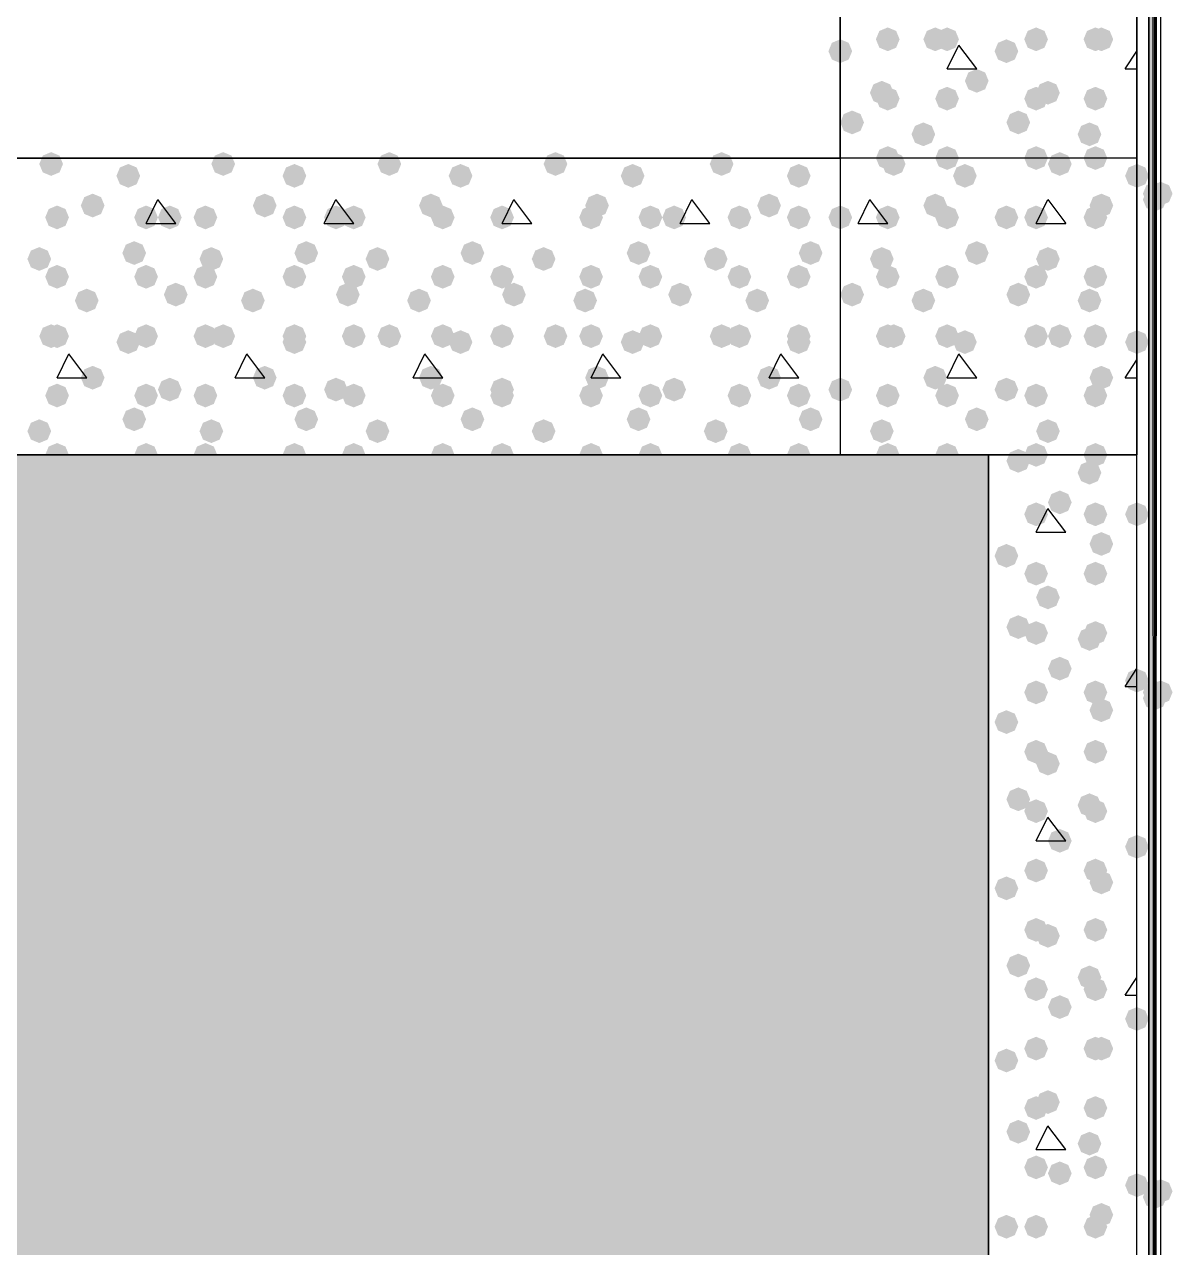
# Model space of a CAD drawing. Header units: millimetres. Extents: x 0 to 420, y 0 to 297.
# Drawn here: x 372.64 to 380.83, y 121.26 to 129.98 of the extents above; entities that cross this region are included whole.
import ezdxf

# ---------------------------------------------------------------- set-up
doc = ezdxf.new("R2010")
doc.units = ezdxf.units.MM
doc.layers.get('0').update_dxf_attribs({"linetype": 'CONTINUOUS'})

msp = doc.modelspace()

# ---------------------------------------------------------------- hatches: boundary and pattern name
at = {"true_color": 0x000007}
h = msp.add_hatch(color=0, dxfattribs=at)
h.paths.add_polyline_path([(380.703667, 228.049667), (380.661333, 228.049667), (380.703667, 84.455)], flags=0)
h.paths.add_polyline_path([(380.661333, 228.049667), (380.703667, 84.455), (380.661333, 84.455)], flags=0)
at = {"true_color": 0x000008}
for points in [[(378.883333, 129.878667), (378.858462, 129.818871), (378.798667, 129.794), (378.738871, 129.818871), (378.714, 129.878667), (378.738871, 129.938462), (378.798667, 129.963333), (378.858462, 129.938463)], [(379.222, 129.878667), (379.197129, 129.818871), (379.137333, 129.794), (379.077538, 129.818871), (379.052667, 129.878667), (379.077537, 129.938462), (379.137333, 129.963333), (379.197129, 129.938463)], [(379.306667, 129.878667), (379.281796, 129.818871), (379.222, 129.794), (379.162204, 129.818871), (379.137333, 129.878667), (379.162204, 129.938462), (379.222, 129.963333), (379.281796, 129.938463)], [(379.941667, 129.878667), (379.916796, 129.818871), (379.857, 129.794), (379.797204, 129.818871), (379.772333, 129.878667), (379.797204, 129.938462), (379.857, 129.963333), (379.916796, 129.938463)], [(380.365, 129.878667), (380.340129, 129.818871), (380.280333, 129.794), (380.220537, 129.818871), (380.195667, 129.878667), (380.220537, 129.938462), (380.280333, 129.963333), (380.340129, 129.938463)], [(380.407333, 129.878667), (380.382462, 129.818871), (380.322667, 129.794), (380.262871, 129.818871), (380.238, 129.878667), (380.262871, 129.938462), (380.322667, 129.963333), (380.382462, 129.938463)], [(378.544667, 129.794), (378.519796, 129.734204), (378.46, 129.709333), (378.400204, 129.734204), (378.375333, 129.794), (378.400204, 129.853796), (378.46, 129.878667), (378.519796, 129.853796)], [(379.73, 129.794), (379.705129, 129.734204), (379.645333, 129.709333), (379.585537, 129.734204), (379.560667, 129.794), (379.585537, 129.853796), (379.645333, 129.878667), (379.705129, 129.853796)], [(379.518333, 129.582333), (379.493462, 129.522538), (379.433667, 129.497667), (379.373871, 129.522538), (379.349, 129.582333), (379.373871, 129.642129), (379.433667, 129.667), (379.493462, 129.642129)], [(378.841, 129.497667), (378.816129, 129.437871), (378.756333, 129.413), (378.696537, 129.437871), (378.671667, 129.497667), (378.696537, 129.557462), (378.756333, 129.582333), (378.816129, 129.557463)], [(378.883333, 129.455333), (378.858462, 129.395537), (378.798667, 129.370667), (378.738871, 129.395537), (378.714, 129.455333), (378.738871, 129.515129), (378.798667, 129.54), (378.858462, 129.515129)], [(379.306667, 129.455333), (379.281796, 129.395537), (379.222, 129.370667), (379.162204, 129.395537), (379.137333, 129.455333), (379.162204, 129.515129), (379.222, 129.54), (379.281796, 129.515129)], [(379.941667, 129.455333), (379.916796, 129.395537), (379.857, 129.370667), (379.797204, 129.395537), (379.772333, 129.455333), (379.797204, 129.515129), (379.857, 129.54), (379.916796, 129.515129)], [(380.026333, 129.497667), (380.001463, 129.437871), (379.941667, 129.413), (379.881871, 129.437871), (379.857, 129.497667), (379.881871, 129.557462), (379.941667, 129.582333), (380.001462, 129.557463)], [(380.365, 129.455333), (380.340129, 129.395537), (380.280333, 129.370667), (380.220537, 129.395537), (380.195667, 129.455333), (380.220537, 129.515129), (380.280333, 129.54), (380.340129, 129.515129)], [(378.629333, 129.286), (378.604462, 129.226204), (378.544667, 129.201333), (378.484871, 129.226204), (378.46, 129.286), (378.484871, 129.345796), (378.544667, 129.370667), (378.604462, 129.345796)], [(379.814667, 129.286), (379.789796, 129.226204), (379.73, 129.201333), (379.670204, 129.226204), (379.645333, 129.286), (379.670204, 129.345796), (379.73, 129.370667), (379.789796, 129.345796)], [(379.137333, 129.201333), (379.112462, 129.141537), (379.052667, 129.116667), (378.992871, 129.141537), (378.968, 129.201333), (378.992871, 129.261129), (379.052667, 129.286), (379.112462, 129.261129)], [(380.322667, 129.201333), (380.297796, 129.141537), (380.238, 129.116667), (380.178204, 129.141537), (380.153333, 129.201333), (380.178204, 129.261129), (380.238, 129.286), (380.297796, 129.261129)], [(372.914333, 128.989667), (372.889462, 128.929871), (372.829667, 128.905), (372.769871, 128.929871), (372.745, 128.989667), (372.769871, 129.049462), (372.829667, 129.074333), (372.889462, 129.049463)], [(374.142, 128.989667), (374.117129, 128.929871), (374.057333, 128.905), (373.997538, 128.929871), (373.972667, 128.989667), (373.997537, 129.049462), (374.057333, 129.074333), (374.117129, 129.049463)], [(375.327333, 128.989667), (375.302462, 128.929871), (375.242667, 128.905), (375.182871, 128.929871), (375.158, 128.989667), (375.182871, 129.049462), (375.242667, 129.074333), (375.302462, 129.049463)], [(376.512667, 128.989667), (376.487796, 128.929871), (376.428, 128.905), (376.368204, 128.929871), (376.343333, 128.989667), (376.368204, 129.049462), (376.428, 129.074333), (376.487796, 129.049463)], [(377.698, 128.989667), (377.673129, 128.929871), (377.613333, 128.905), (377.553537, 128.929871), (377.528667, 128.989667), (377.553537, 129.049462), (377.613333, 129.074333), (377.673129, 129.049463)], [(378.883333, 129.032), (378.858462, 128.972204), (378.798667, 128.947333), (378.738871, 128.972204), (378.714, 129.032), (378.738871, 129.091796), (378.798667, 129.116667), (378.858462, 129.091796)], [(379.306667, 129.032), (379.281796, 128.972204), (379.222, 128.947333), (379.162204, 128.972204), (379.137333, 129.032), (379.162204, 129.091796), (379.222, 129.116667), (379.281796, 129.091796)], [(379.941667, 129.032), (379.916796, 128.972204), (379.857, 128.947333), (379.797204, 128.972204), (379.772333, 129.032), (379.797204, 129.091796), (379.857, 129.116667), (379.916796, 129.091796)], [(380.365, 129.032), (380.340129, 128.972204), (380.280333, 128.947333), (380.220537, 128.972204), (380.195667, 129.032), (380.220537, 129.091796), (380.280333, 129.116667), (380.340129, 129.091796)], [(373.464667, 128.905), (373.439796, 128.845204), (373.38, 128.820333), (373.320204, 128.845204), (373.295333, 128.905), (373.320204, 128.964796), (373.38, 128.989667), (373.439796, 128.964796)], [(374.65, 128.905), (374.625129, 128.845204), (374.565333, 128.820333), (374.505538, 128.845204), (374.480667, 128.905), (374.505537, 128.964796), (374.565333, 128.989667), (374.625129, 128.964796)], [(375.835333, 128.905), (375.810462, 128.845204), (375.750667, 128.820333), (375.690871, 128.845204), (375.666, 128.905), (375.690871, 128.964796), (375.750667, 128.989667), (375.810462, 128.964796)], [(377.063, 128.905), (377.038129, 128.845204), (376.978333, 128.820333), (376.918537, 128.845204), (376.893667, 128.905), (376.918537, 128.964796), (376.978333, 128.989667), (377.038129, 128.964796)], [(378.248333, 128.905), (378.223462, 128.845204), (378.163667, 128.820333), (378.103871, 128.845204), (378.079, 128.905), (378.103871, 128.964796), (378.163667, 128.989667), (378.223462, 128.964796)], [(373.210667, 128.693333), (373.185796, 128.633537), (373.126, 128.608667), (373.066204, 128.633537), (373.041333, 128.693333), (373.066204, 128.753129), (373.126, 128.778), (373.185796, 128.753129)], [(374.438333, 128.693333), (374.413462, 128.633537), (374.353667, 128.608667), (374.293871, 128.633537), (374.269, 128.693333), (374.293871, 128.753129), (374.353667, 128.778), (374.413462, 128.753129)], [(375.623667, 128.693333), (375.598796, 128.633537), (375.539, 128.608667), (375.479204, 128.633537), (375.454333, 128.693333), (375.479204, 128.753129), (375.539, 128.778), (375.598796, 128.753129)], [(376.809, 128.693333), (376.784129, 128.633537), (376.724333, 128.608667), (376.664537, 128.633537), (376.639667, 128.693333), (376.664537, 128.753129), (376.724333, 128.778), (376.784129, 128.753129)], [(378.036667, 128.693333), (378.011796, 128.633537), (377.952, 128.608667), (377.892204, 128.633537), (377.867333, 128.693333), (377.892204, 128.753129), (377.952, 128.778), (378.011796, 128.753129)], [(372.956667, 128.608667), (372.931796, 128.548871), (372.872, 128.524), (372.812204, 128.548871), (372.787333, 128.608667), (372.812204, 128.668462), (372.872, 128.693333), (372.931796, 128.668463)], [(373.591667, 128.608667), (373.566796, 128.548871), (373.507, 128.524), (373.447204, 128.548871), (373.422333, 128.608667), (373.447204, 128.668462), (373.507, 128.693333), (373.566796, 128.668463)], [(373.761, 128.608667), (373.736129, 128.548871), (373.676333, 128.524), (373.616537, 128.548871), (373.591667, 128.608667), (373.616537, 128.668462), (373.676333, 128.693333), (373.736129, 128.668463)], [(374.015, 128.608667), (373.990129, 128.548871), (373.930333, 128.524), (373.870538, 128.548871), (373.845667, 128.608667), (373.870537, 128.668462), (373.930333, 128.693333), (373.990129, 128.668463)], [(374.65, 128.608667), (374.625129, 128.548871), (374.565333, 128.524), (374.505538, 128.548871), (374.480667, 128.608667), (374.505537, 128.668462), (374.565333, 128.693333), (374.625129, 128.668463)], [(374.946333, 128.608667), (374.921462, 128.548871), (374.861667, 128.524), (374.801871, 128.548871), (374.777, 128.608667), (374.801871, 128.668462), (374.861667, 128.693333), (374.921462, 128.668463)], [(375.073333, 128.608667), (375.048463, 128.548871), (374.988667, 128.524), (374.928871, 128.548871), (374.904, 128.608667), (374.928871, 128.668462), (374.988667, 128.693333), (375.048462, 128.668463)], [(375.708333, 128.608667), (375.683463, 128.548871), (375.623667, 128.524), (375.563871, 128.548871), (375.539, 128.608667), (375.563871, 128.668462), (375.623667, 128.693333), (375.683462, 128.668463)], [(376.131667, 128.608667), (376.106796, 128.548871), (376.047, 128.524), (375.987204, 128.548871), (375.962333, 128.608667), (375.987204, 128.668462), (376.047, 128.693333), (376.106796, 128.668463)], [(376.131667, 128.608667), (376.106796, 128.548871), (376.047, 128.524), (375.987204, 128.548871), (375.962333, 128.608667), (375.987204, 128.668462), (376.047, 128.693333), (376.106796, 128.668463)], [(376.766667, 128.608667), (376.741796, 128.548871), (376.682, 128.524), (376.622204, 128.548871), (376.597333, 128.608667), (376.622204, 128.668462), (376.682, 128.693333), (376.741796, 128.668463)], [(377.19, 128.608667), (377.165129, 128.548871), (377.105333, 128.524), (377.045538, 128.548871), (377.020667, 128.608667), (377.045537, 128.668462), (377.105333, 128.693333), (377.165129, 128.668463)], [(377.359333, 128.608667), (377.334462, 128.548871), (377.274667, 128.524), (377.214871, 128.548871), (377.19, 128.608667), (377.214871, 128.668462), (377.274667, 128.693333), (377.334462, 128.668463)], [(377.825, 128.608667), (377.800129, 128.548871), (377.740333, 128.524), (377.680538, 128.548871), (377.655667, 128.608667), (377.680537, 128.668462), (377.740333, 128.693333), (377.800129, 128.668463)], [(378.248333, 128.608667), (378.223462, 128.548871), (378.163667, 128.524), (378.103871, 128.548871), (378.079, 128.608667), (378.103871, 128.668462), (378.163667, 128.693333), (378.223462, 128.668463)], [(372.829667, 128.312333), (372.804796, 128.252537), (372.745, 128.227667), (372.685204, 128.252537), (372.660333, 128.312333), (372.685204, 128.372129), (372.745, 128.397), (372.804796, 128.372129)], [(373.507, 128.354667), (373.482129, 128.294871), (373.422333, 128.27), (373.362538, 128.294871), (373.337667, 128.354667), (373.362537, 128.414462), (373.422333, 128.439333), (373.482129, 128.414463)], [(374.057333, 128.312333), (374.032462, 128.252537), (373.972667, 128.227667), (373.912871, 128.252537), (373.888, 128.312333), (373.912871, 128.372129), (373.972667, 128.397), (374.032462, 128.372129)], [(374.734667, 128.354667), (374.709796, 128.294871), (374.65, 128.27), (374.590204, 128.294871), (374.565333, 128.354667), (374.590204, 128.414462), (374.65, 128.439333), (374.709796, 128.414463)], [(375.242667, 128.312333), (375.217796, 128.252537), (375.158, 128.227667), (375.098204, 128.252537), (375.073333, 128.312333), (375.098204, 128.372129), (375.158, 128.397), (375.217796, 128.372129)], [(375.92, 128.354667), (375.895129, 128.294871), (375.835333, 128.27), (375.775538, 128.294871), (375.750667, 128.354667), (375.775537, 128.414462), (375.835333, 128.439333), (375.895129, 128.414463)], [(376.428, 128.312333), (376.403129, 128.252537), (376.343333, 128.227667), (376.283537, 128.252537), (376.258667, 128.312333), (376.283537, 128.372129), (376.343333, 128.397), (376.403129, 128.372129)], [(377.105333, 128.354667), (377.080462, 128.294871), (377.020667, 128.27), (376.960871, 128.294871), (376.936, 128.354667), (376.960871, 128.414462), (377.020667, 128.439333), (377.080462, 128.414463)], [(377.655667, 128.312333), (377.630796, 128.252537), (377.571, 128.227667), (377.511204, 128.252537), (377.486333, 128.312333), (377.511204, 128.372129), (377.571, 128.397), (377.630796, 128.372129)], [(378.333, 128.354667), (378.308129, 128.294871), (378.248333, 128.27), (378.188538, 128.294871), (378.163667, 128.354667), (378.188537, 128.414462), (378.248333, 128.439333), (378.308129, 128.414463)], [(372.956667, 128.185333), (372.931796, 128.125538), (372.872, 128.100667), (372.812204, 128.125538), (372.787333, 128.185333), (372.812204, 128.245129), (372.872, 128.27), (372.931796, 128.245129)], [(373.591667, 128.185333), (373.566796, 128.125538), (373.507, 128.100667), (373.447204, 128.125538), (373.422333, 128.185333), (373.447204, 128.245129), (373.507, 128.27), (373.566796, 128.245129)], [(374.015, 128.185333), (373.990129, 128.125538), (373.930333, 128.100667), (373.870538, 128.125538), (373.845667, 128.185333), (373.870537, 128.245129), (373.930333, 128.27), (373.990129, 128.245129)], [(374.65, 128.185333), (374.625129, 128.125538), (374.565333, 128.100667), (374.505538, 128.125538), (374.480667, 128.185333), (374.505537, 128.245129), (374.565333, 128.27), (374.625129, 128.245129)], [(375.073333, 128.185333), (375.048463, 128.125538), (374.988667, 128.100667), (374.928871, 128.125538), (374.904, 128.185333), (374.928871, 128.245129), (374.988667, 128.27), (375.048462, 128.245129)], [(375.708333, 128.185333), (375.683463, 128.125538), (375.623667, 128.100667), (375.563871, 128.125538), (375.539, 128.185333), (375.563871, 128.245129), (375.623667, 128.27), (375.683462, 128.245129)], [(376.131667, 128.185333), (376.106796, 128.125538), (376.047, 128.100667), (375.987204, 128.125538), (375.962333, 128.185333), (375.987204, 128.245129), (376.047, 128.27), (376.106796, 128.245129)], [(376.766667, 128.185333), (376.741796, 128.125538), (376.682, 128.100667), (376.622204, 128.125538), (376.597333, 128.185333), (376.622204, 128.245129), (376.682, 128.27), (376.741796, 128.245129)], [(377.19, 128.185333), (377.165129, 128.125538), (377.105333, 128.100667), (377.045538, 128.125538), (377.020667, 128.185333), (377.045537, 128.245129), (377.105333, 128.27), (377.165129, 128.245129)], [(377.825, 128.185333), (377.800129, 128.125538), (377.740333, 128.100667), (377.680538, 128.125538), (377.655667, 128.185333), (377.680537, 128.245129), (377.740333, 128.27), (377.800129, 128.245129)], [(378.248333, 128.185333), (378.223462, 128.125538), (378.163667, 128.100667), (378.103871, 128.125538), (378.079, 128.185333), (378.103871, 128.245129), (378.163667, 128.27), (378.223462, 128.245129)], [(373.803333, 128.058333), (373.778462, 127.998538), (373.718667, 127.973667), (373.658871, 127.998538), (373.634, 128.058333), (373.658871, 128.118129), (373.718667, 128.143), (373.778462, 128.118129)], [(375.031, 128.058333), (375.006129, 127.998538), (374.946333, 127.973667), (374.886537, 127.998538), (374.861667, 128.058333), (374.886537, 128.118129), (374.946333, 128.143), (375.006129, 128.118129)], [(376.216333, 128.058333), (376.191462, 127.998538), (376.131667, 127.973667), (376.071871, 127.998538), (376.047, 128.058333), (376.071871, 128.118129), (376.131667, 128.143), (376.191462, 128.118129)], [(377.401667, 128.058333), (377.376796, 127.998538), (377.317, 127.973667), (377.257204, 127.998538), (377.232333, 128.058333), (377.257204, 128.118129), (377.317, 128.143), (377.376796, 128.118129)], [(373.168333, 128.016), (373.143462, 127.956204), (373.083667, 127.931333), (373.023871, 127.956204), (372.999, 128.016), (373.023871, 128.075796), (373.083667, 128.100667), (373.143462, 128.075796)], [(374.353667, 128.016), (374.328796, 127.956204), (374.269, 127.931333), (374.209204, 127.956204), (374.184333, 128.016), (374.209204, 128.075796), (374.269, 128.100667), (374.328796, 128.075796)], [(375.539, 128.016), (375.514129, 127.956204), (375.454333, 127.931333), (375.394537, 127.956204), (375.369667, 128.016), (375.394537, 128.075796), (375.454333, 128.100667), (375.514129, 128.075796)], [(376.724333, 128.016), (376.699462, 127.956204), (376.639667, 127.931333), (376.579871, 127.956204), (376.555, 128.016), (376.579871, 128.075796), (376.639667, 128.100667), (376.699462, 128.075796)], [(377.952, 128.016), (377.927129, 127.956204), (377.867333, 127.931333), (377.807538, 127.956204), (377.782667, 128.016), (377.807537, 128.075796), (377.867333, 128.100667), (377.927129, 128.075796)], [(372.914333, 127.762), (372.889462, 127.702204), (372.829667, 127.677333), (372.769871, 127.702204), (372.745, 127.762), (372.769871, 127.821796), (372.829667, 127.846667), (372.889462, 127.821796)], [(372.956667, 127.762), (372.931796, 127.702204), (372.872, 127.677333), (372.812204, 127.702204), (372.787333, 127.762), (372.812204, 127.821796), (372.872, 127.846667), (372.931796, 127.821796)], [(373.591667, 127.762), (373.566796, 127.702204), (373.507, 127.677333), (373.447204, 127.702204), (373.422333, 127.762), (373.447204, 127.821796), (373.507, 127.846667), (373.566796, 127.821796)], [(374.015, 127.762), (373.990129, 127.702204), (373.930333, 127.677333), (373.870538, 127.702204), (373.845667, 127.762), (373.870537, 127.821796), (373.930333, 127.846667), (373.990129, 127.821796)], [(374.142, 127.762), (374.117129, 127.702204), (374.057333, 127.677333), (373.997538, 127.702204), (373.972667, 127.762), (373.997537, 127.821796), (374.057333, 127.846667), (374.117129, 127.821796)], [(374.65, 127.762), (374.625129, 127.702204), (374.565333, 127.677333), (374.505538, 127.702204), (374.480667, 127.762), (374.505537, 127.821796), (374.565333, 127.846667), (374.625129, 127.821796)], [(375.073333, 127.762), (375.048463, 127.702204), (374.988667, 127.677333), (374.928871, 127.702204), (374.904, 127.762), (374.928871, 127.821796), (374.988667, 127.846667), (375.048462, 127.821796)], [(375.327333, 127.762), (375.302462, 127.702204), (375.242667, 127.677333), (375.182871, 127.702204), (375.158, 127.762), (375.182871, 127.821796), (375.242667, 127.846667), (375.302462, 127.821796)], [(375.708333, 127.762), (375.683463, 127.702204), (375.623667, 127.677333), (375.563871, 127.702204), (375.539, 127.762), (375.563871, 127.821796), (375.623667, 127.846667), (375.683462, 127.821796)], [(376.131667, 127.762), (376.106796, 127.702204), (376.047, 127.677333), (375.987204, 127.702204), (375.962333, 127.762), (375.987204, 127.821796), (376.047, 127.846667), (376.106796, 127.821796)], [(376.512667, 127.762), (376.487796, 127.702204), (376.428, 127.677333), (376.368204, 127.702204), (376.343333, 127.762), (376.368204, 127.821796), (376.428, 127.846667), (376.487796, 127.821796)], [(376.766667, 127.762), (376.741796, 127.702204), (376.682, 127.677333), (376.622204, 127.702204), (376.597333, 127.762), (376.622204, 127.821796), (376.682, 127.846667), (376.741796, 127.821796)], [(377.19, 127.762), (377.165129, 127.702204), (377.105333, 127.677333), (377.045538, 127.702204), (377.020667, 127.762), (377.045537, 127.821796), (377.105333, 127.846667), (377.165129, 127.821796)], [(377.698, 127.762), (377.673129, 127.702204), (377.613333, 127.677333), (377.553537, 127.702204), (377.528667, 127.762), (377.553537, 127.821796), (377.613333, 127.846667), (377.673129, 127.821796)], [(377.825, 127.762), (377.800129, 127.702204), (377.740333, 127.677333), (377.680538, 127.702204), (377.655667, 127.762), (377.680537, 127.821796), (377.740333, 127.846667), (377.800129, 127.821796)], [(378.248333, 127.762), (378.223462, 127.702204), (378.163667, 127.677333), (378.103871, 127.702204), (378.079, 127.762), (378.103871, 127.821796), (378.163667, 127.846667), (378.223462, 127.821796)], [(373.464667, 127.719667), (373.439796, 127.659871), (373.38, 127.635), (373.320204, 127.659871), (373.295333, 127.719667), (373.320204, 127.779462), (373.38, 127.804333), (373.439796, 127.779463)], [(374.65, 127.719667), (374.625129, 127.659871), (374.565333, 127.635), (374.505538, 127.659871), (374.480667, 127.719667), (374.505537, 127.779462), (374.565333, 127.804333), (374.625129, 127.779463)], [(375.835333, 127.719667), (375.810462, 127.659871), (375.750667, 127.635), (375.690871, 127.659871), (375.666, 127.719667), (375.690871, 127.779462), (375.750667, 127.804333), (375.810462, 127.779463)], [(377.063, 127.719667), (377.038129, 127.659871), (376.978333, 127.635), (376.918537, 127.659871), (376.893667, 127.719667), (376.918537, 127.779462), (376.978333, 127.804333), (377.038129, 127.779463)], [(378.248333, 127.719667), (378.223462, 127.659871), (378.163667, 127.635), (378.103871, 127.659871), (378.079, 127.719667), (378.103871, 127.779462), (378.163667, 127.804333), (378.223462, 127.779463)], [(373.210667, 127.465667), (373.185796, 127.405871), (373.126, 127.381), (373.066204, 127.405871), (373.041333, 127.465667), (373.066204, 127.525462), (373.126, 127.550333), (373.185796, 127.525463)], [(374.438333, 127.465667), (374.413462, 127.405871), (374.353667, 127.381), (374.293871, 127.405871), (374.269, 127.465667), (374.293871, 127.525462), (374.353667, 127.550333), (374.413462, 127.525463)], [(375.623667, 127.465667), (375.598796, 127.405871), (375.539, 127.381), (375.479204, 127.405871), (375.454333, 127.465667), (375.479204, 127.525462), (375.539, 127.550333), (375.598796, 127.525463)], [(376.809, 127.465667), (376.784129, 127.405871), (376.724333, 127.381), (376.664537, 127.405871), (376.639667, 127.465667), (376.664537, 127.525462), (376.724333, 127.550333), (376.784129, 127.525463)], [(378.036667, 127.465667), (378.011796, 127.405871), (377.952, 127.381), (377.892204, 127.405871), (377.867333, 127.465667), (377.892204, 127.525462), (377.952, 127.550333), (378.011796, 127.525463)], [(372.956667, 127.338667), (372.931796, 127.278871), (372.872, 127.254), (372.812204, 127.278871), (372.787333, 127.338667), (372.812204, 127.398462), (372.872, 127.423333), (372.931796, 127.398463)], [(373.591667, 127.338667), (373.566796, 127.278871), (373.507, 127.254), (373.447204, 127.278871), (373.422333, 127.338667), (373.447204, 127.398462), (373.507, 127.423333), (373.566796, 127.398463)], [(373.761, 127.381), (373.736129, 127.321204), (373.676333, 127.296333), (373.616537, 127.321204), (373.591667, 127.381), (373.616537, 127.440796), (373.676333, 127.465667), (373.736129, 127.440796)], [(374.015, 127.338667), (373.990129, 127.278871), (373.930333, 127.254), (373.870538, 127.278871), (373.845667, 127.338667), (373.870537, 127.398462), (373.930333, 127.423333), (373.990129, 127.398463)], [(374.65, 127.338667), (374.625129, 127.278871), (374.565333, 127.254), (374.505538, 127.278871), (374.480667, 127.338667), (374.505537, 127.398462), (374.565333, 127.423333), (374.625129, 127.398463)], [(374.946333, 127.381), (374.921462, 127.321204), (374.861667, 127.296333), (374.801871, 127.321204), (374.777, 127.381), (374.801871, 127.440796), (374.861667, 127.465667), (374.921462, 127.440796)], [(375.073333, 127.338667), (375.048463, 127.278871), (374.988667, 127.254), (374.928871, 127.278871), (374.904, 127.338667), (374.928871, 127.398462), (374.988667, 127.423333), (375.048462, 127.398463)], [(375.708333, 127.338667), (375.683463, 127.278871), (375.623667, 127.254), (375.563871, 127.278871), (375.539, 127.338667), (375.563871, 127.398462), (375.623667, 127.423333), (375.683462, 127.398463)], [(376.131667, 127.381), (376.106796, 127.321204), (376.047, 127.296333), (375.987204, 127.321204), (375.962333, 127.381), (375.987204, 127.440796), (376.047, 127.465667), (376.106796, 127.440796)], [(376.131667, 127.338667), (376.106796, 127.278871), (376.047, 127.254), (375.987204, 127.278871), (375.962333, 127.338667), (375.987204, 127.398462), (376.047, 127.423333), (376.106796, 127.398463)], [(376.766667, 127.338667), (376.741796, 127.278871), (376.682, 127.254), (376.622204, 127.278871), (376.597333, 127.338667), (376.622204, 127.398462), (376.682, 127.423333), (376.741796, 127.398463)], [(377.19, 127.338667), (377.165129, 127.278871), (377.105333, 127.254), (377.045538, 127.278871), (377.020667, 127.338667), (377.045537, 127.398462), (377.105333, 127.423333), (377.165129, 127.398463)], [(377.359333, 127.381), (377.334462, 127.321204), (377.274667, 127.296333), (377.214871, 127.321204), (377.19, 127.381), (377.214871, 127.440796), (377.274667, 127.465667), (377.334462, 127.440796)], [(377.825, 127.338667), (377.800129, 127.278871), (377.740333, 127.254), (377.680538, 127.278871), (377.655667, 127.338667), (377.680537, 127.398462), (377.740333, 127.423333), (377.800129, 127.398463)], [(378.248333, 127.338667), (378.223462, 127.278871), (378.163667, 127.254), (378.103871, 127.278871), (378.079, 127.338667), (378.103871, 127.398462), (378.163667, 127.423333), (378.223462, 127.398463)], [(373.507, 127.169333), (373.482129, 127.109537), (373.422333, 127.084667), (373.362538, 127.109537), (373.337667, 127.169333), (373.362537, 127.229129), (373.422333, 127.254), (373.482129, 127.229129)], [(374.734667, 127.169333), (374.709796, 127.109537), (374.65, 127.084667), (374.590204, 127.109537), (374.565333, 127.169333), (374.590204, 127.229129), (374.65, 127.254), (374.709796, 127.229129)], [(375.92, 127.169333), (375.895129, 127.109537), (375.835333, 127.084667), (375.775538, 127.109537), (375.750667, 127.169333), (375.775537, 127.229129), (375.835333, 127.254), (375.895129, 127.229129)], [(377.105333, 127.169333), (377.080462, 127.109537), (377.020667, 127.084667), (376.960871, 127.109537), (376.936, 127.169333), (376.960871, 127.229129), (377.020667, 127.254), (377.080462, 127.229129)], [(378.333, 127.169333), (378.308129, 127.109537), (378.248333, 127.084667), (378.188538, 127.109537), (378.163667, 127.169333), (378.188537, 127.229129), (378.248333, 127.254), (378.308129, 127.229129)], [(372.829667, 127.084667), (372.804796, 127.024871), (372.745, 127), (372.685204, 127.024871), (372.660333, 127.084667), (372.685204, 127.144462), (372.745, 127.169333), (372.804796, 127.144463)], [(374.057333, 127.084667), (374.032462, 127.024871), (373.972667, 127), (373.912871, 127.024871), (373.888, 127.084667), (373.912871, 127.144462), (373.972667, 127.169333), (374.032462, 127.144463)], [(375.242667, 127.084667), (375.217796, 127.024871), (375.158, 127), (375.098204, 127.024871), (375.073333, 127.084667), (375.098204, 127.144462), (375.158, 127.169333), (375.217796, 127.144463)], [(376.428, 127.084667), (376.403129, 127.024871), (376.343333, 127), (376.283537, 127.024871), (376.258667, 127.084667), (376.283537, 127.144462), (376.343333, 127.169333), (376.403129, 127.144463)], [(377.655667, 127.084667), (377.630796, 127.024871), (377.571, 127), (377.511204, 127.024871), (377.486333, 127.084667), (377.511204, 127.144462), (377.571, 127.169333), (377.630796, 127.144463)], [(372.956667, 126.915333), (372.931796, 126.855538), (372.872, 126.830667), (372.812204, 126.855538), (372.787333, 126.915333), (372.812204, 126.975129), (372.872, 127), (372.931796, 126.975129)], [(373.591667, 126.915333), (373.566796, 126.855538), (373.507, 126.830667), (373.447204, 126.855538), (373.422333, 126.915333), (373.447204, 126.975129), (373.507, 127), (373.566796, 126.975129)], [(374.015, 126.915333), (373.990129, 126.855538), (373.930333, 126.830667), (373.870538, 126.855538), (373.845667, 126.915333), (373.870537, 126.975129), (373.930333, 127), (373.990129, 126.975129)], [(374.65, 126.915333), (374.625129, 126.855538), (374.565333, 126.830667), (374.505538, 126.855538), (374.480667, 126.915333), (374.505537, 126.975129), (374.565333, 127), (374.625129, 126.975129)], [(375.073333, 126.915333), (375.048463, 126.855538), (374.988667, 126.830667), (374.928871, 126.855538), (374.904, 126.915333), (374.928871, 126.975129), (374.988667, 127), (375.048462, 126.975129)], [(375.708333, 126.915333), (375.683463, 126.855538), (375.623667, 126.830667), (375.563871, 126.855538), (375.539, 126.915333), (375.563871, 126.975129), (375.623667, 127), (375.683462, 126.975129)], [(376.131667, 126.915333), (376.106796, 126.855538), (376.047, 126.830667), (375.987204, 126.855538), (375.962333, 126.915333), (375.987204, 126.975129), (376.047, 127), (376.106796, 126.975129)], [(376.766667, 126.915333), (376.741796, 126.855538), (376.682, 126.830667), (376.622204, 126.855538), (376.597333, 126.915333), (376.622204, 126.975129), (376.682, 127), (376.741796, 126.975129)], [(377.19, 126.915333), (377.165129, 126.855538), (377.105333, 126.830667), (377.045538, 126.855538), (377.020667, 126.915333), (377.045537, 126.975129), (377.105333, 127), (377.165129, 126.975129)], [(377.825, 126.915333), (377.800129, 126.855538), (377.740333, 126.830667), (377.680538, 126.855538), (377.655667, 126.915333), (377.680537, 126.975129), (377.740333, 127), (377.800129, 126.975129)], [(378.248333, 126.915333), (378.223462, 126.855538), (378.163667, 126.830667), (378.103871, 126.855538), (378.079, 126.915333), (378.103871, 126.975129), (378.163667, 127), (378.223462, 126.975129)], [(379.814667, 126.873), (379.789796, 126.813204), (379.73, 126.788333), (379.670204, 126.813204), (379.645333, 126.873), (379.670204, 126.932796), (379.73, 126.957667), (379.789796, 126.932796)], [(380.322667, 126.788333), (380.297796, 126.728537), (380.238, 126.703667), (380.178204, 126.728537), (380.153333, 126.788333), (380.178204, 126.848129), (380.238, 126.873), (380.297796, 126.848129)], [(380.111, 126.576667), (380.086129, 126.516871), (380.026333, 126.492), (379.966537, 126.516871), (379.941667, 126.576667), (379.966537, 126.636462), (380.026333, 126.661333), (380.086129, 126.636463)], [(379.941667, 126.492), (379.916796, 126.432204), (379.857, 126.407333), (379.797204, 126.432204), (379.772333, 126.492), (379.797204, 126.551796), (379.857, 126.576667), (379.916796, 126.551796)], [(380.365, 126.492), (380.340129, 126.432204), (380.280333, 126.407333), (380.220537, 126.432204), (380.195667, 126.492), (380.220537, 126.551796), (380.280333, 126.576667), (380.340129, 126.551796)], [(380.661333, 126.492), (380.636462, 126.432204), (380.576667, 126.407333), (380.516871, 126.432204), (380.492, 126.492), (380.516871, 126.551796), (380.576667, 126.576667), (380.636462, 126.551796)], [(380.407333, 126.280333), (380.382462, 126.220538), (380.322667, 126.195667), (380.262871, 126.220538), (380.238, 126.280333), (380.262871, 126.340129), (380.322667, 126.365), (380.382462, 126.340129)], [(379.73, 126.195667), (379.705129, 126.135871), (379.645333, 126.111), (379.585537, 126.135871), (379.560667, 126.195667), (379.585537, 126.255462), (379.645333, 126.280333), (379.705129, 126.255463)], [(379.941667, 126.068667), (379.916796, 126.008871), (379.857, 125.984), (379.797204, 126.008871), (379.772333, 126.068667), (379.797204, 126.128462), (379.857, 126.153333), (379.916796, 126.128463)], [(380.365, 126.068667), (380.340129, 126.008871), (380.280333, 125.984), (380.220537, 126.008871), (380.195667, 126.068667), (380.220537, 126.128462), (380.280333, 126.153333), (380.340129, 126.128463)], [(380.026333, 125.899333), (380.001463, 125.839537), (379.941667, 125.814667), (379.881871, 125.839537), (379.857, 125.899333), (379.881871, 125.959129), (379.941667, 125.984), (380.001462, 125.959129)], [(379.814667, 125.687667), (379.789796, 125.627871), (379.73, 125.603), (379.670204, 125.627871), (379.645333, 125.687667), (379.670204, 125.747462), (379.73, 125.772333), (379.789796, 125.747463)], [(379.941667, 125.645333), (379.916796, 125.585538), (379.857, 125.560667), (379.797204, 125.585538), (379.772333, 125.645333), (379.797204, 125.705129), (379.857, 125.73), (379.916796, 125.705129)], [(380.322667, 125.603), (380.297796, 125.543204), (380.238, 125.518333), (380.178204, 125.543204), (380.153333, 125.603), (380.178204, 125.662796), (380.238, 125.687667), (380.297796, 125.662796)], [(380.365, 125.645333), (380.340129, 125.585538), (380.280333, 125.560667), (380.220537, 125.585538), (380.195667, 125.645333), (380.220537, 125.705129), (380.280333, 125.73), (380.340129, 125.705129)], [(380.111, 125.391333), (380.086129, 125.331537), (380.026333, 125.306667), (379.966537, 125.331537), (379.941667, 125.391333), (379.966537, 125.451129), (380.026333, 125.476), (380.086129, 125.451129)], [(380.661333, 125.306667), (380.636462, 125.246871), (380.576667, 125.222), (380.516871, 125.246871), (380.492, 125.306667), (380.516871, 125.366462), (380.576667, 125.391333), (380.636462, 125.366463)], [(379.941667, 125.222), (379.916796, 125.162204), (379.857, 125.137333), (379.797204, 125.162204), (379.772333, 125.222), (379.797204, 125.281796), (379.857, 125.306667), (379.916796, 125.281796)], [(380.365, 125.222), (380.340129, 125.162204), (380.280333, 125.137333), (380.220537, 125.162204), (380.195667, 125.222), (380.220537, 125.281796), (380.280333, 125.306667), (380.340129, 125.281796)], [(380.407333, 125.095), (380.382462, 125.035204), (380.322667, 125.010333), (380.262871, 125.035204), (380.238, 125.095), (380.262871, 125.154796), (380.322667, 125.179667), (380.382462, 125.154796)], [(379.73, 125.010333), (379.705129, 124.950538), (379.645333, 124.925667), (379.585537, 124.950538), (379.560667, 125.010333), (379.585537, 125.070129), (379.645333, 125.095), (379.705129, 125.070129)], [(379.941667, 124.798667), (379.916796, 124.738871), (379.857, 124.714), (379.797204, 124.738871), (379.772333, 124.798667), (379.797204, 124.858462), (379.857, 124.883333), (379.916796, 124.858463)], [(380.365, 124.798667), (380.340129, 124.738871), (380.280333, 124.714), (380.220537, 124.738871), (380.195667, 124.798667), (380.220537, 124.858462), (380.280333, 124.883333), (380.340129, 124.858463)], [(380.026333, 124.714), (380.001463, 124.654204), (379.941667, 124.629333), (379.881871, 124.654204), (379.857, 124.714), (379.881871, 124.773796), (379.941667, 124.798667), (380.001462, 124.773796)], [(379.814667, 124.46), (379.789796, 124.400204), (379.73, 124.375333), (379.670204, 124.400204), (379.645333, 124.46), (379.670204, 124.519796), (379.73, 124.544667), (379.789796, 124.519796)], [(379.941667, 124.375333), (379.916796, 124.315538), (379.857, 124.290667), (379.797204, 124.315538), (379.772333, 124.375333), (379.797204, 124.435129), (379.857, 124.46), (379.916796, 124.435129)], [(380.322667, 124.417667), (380.297796, 124.357871), (380.238, 124.333), (380.178204, 124.357871), (380.153333, 124.417667), (380.178204, 124.477462), (380.238, 124.502333), (380.297796, 124.477463)], [(380.365, 124.375333), (380.340129, 124.315538), (380.280333, 124.290667), (380.220537, 124.315538), (380.195667, 124.375333), (380.220537, 124.435129), (380.280333, 124.46), (380.340129, 124.435129)], [(380.111, 124.163667), (380.086129, 124.103871), (380.026333, 124.079), (379.966537, 124.103871), (379.941667, 124.163667), (379.966537, 124.223462), (380.026333, 124.248333), (380.086129, 124.223463)], [(380.661333, 124.121333), (380.636462, 124.061537), (380.576667, 124.036667), (380.516871, 124.061537), (380.492, 124.121333), (380.516871, 124.181129), (380.576667, 124.206), (380.636462, 124.181129)], [(379.941667, 123.952), (379.916796, 123.892204), (379.857, 123.867333), (379.797204, 123.892204), (379.772333, 123.952), (379.797204, 124.011796), (379.857, 124.036667), (379.916796, 124.011796)], [(380.365, 123.952), (380.340129, 123.892204), (380.280333, 123.867333), (380.220537, 123.892204), (380.195667, 123.952), (380.220537, 124.011796), (380.280333, 124.036667), (380.340129, 124.011796)], [(380.407333, 123.867333), (380.382462, 123.807538), (380.322667, 123.782667), (380.262871, 123.807538), (380.238, 123.867333), (380.262871, 123.927129), (380.322667, 123.952), (380.382462, 123.927129)], [(379.73, 123.825), (379.705129, 123.765204), (379.645333, 123.740333), (379.585537, 123.765204), (379.560667, 123.825), (379.585537, 123.884796), (379.645333, 123.909667), (379.705129, 123.884796)], [(379.941667, 123.528667), (379.916796, 123.468871), (379.857, 123.444), (379.797204, 123.468871), (379.772333, 123.528667), (379.797204, 123.588462), (379.857, 123.613333), (379.916796, 123.588463)], [(380.365, 123.528667), (380.340129, 123.468871), (380.280333, 123.444), (380.220537, 123.468871), (380.195667, 123.528667), (380.220537, 123.588462), (380.280333, 123.613333), (380.340129, 123.588463)], [(380.026333, 123.486333), (380.001463, 123.426537), (379.941667, 123.401667), (379.881871, 123.426537), (379.857, 123.486333), (379.881871, 123.546129), (379.941667, 123.571), (380.001462, 123.546129)], [(379.814667, 123.274667), (379.789796, 123.214871), (379.73, 123.19), (379.670204, 123.214871), (379.645333, 123.274667), (379.670204, 123.334462), (379.73, 123.359333), (379.789796, 123.334463)], [(380.322667, 123.19), (380.297796, 123.130204), (380.238, 123.105333), (380.178204, 123.130204), (380.153333, 123.19), (380.178204, 123.249796), (380.238, 123.274667), (380.297796, 123.249796)], [(379.941667, 123.105333), (379.916796, 123.045538), (379.857, 123.020667), (379.797204, 123.045538), (379.772333, 123.105333), (379.797204, 123.165129), (379.857, 123.19), (379.916796, 123.165129)], [(380.365, 123.105333), (380.340129, 123.045538), (380.280333, 123.020667), (380.220537, 123.045538), (380.195667, 123.105333), (380.220537, 123.165129), (380.280333, 123.19), (380.340129, 123.165129)], [(380.111, 122.978333), (380.086129, 122.918538), (380.026333, 122.893667), (379.966537, 122.918538), (379.941667, 122.978333), (379.966537, 123.038129), (380.026333, 123.063), (380.086129, 123.038129)], [(380.661333, 122.893667), (380.636462, 122.833871), (380.576667, 122.809), (380.516871, 122.833871), (380.492, 122.893667), (380.516871, 122.953462), (380.576667, 122.978333), (380.636462, 122.953463)], [(379.941667, 122.682), (379.916796, 122.622204), (379.857, 122.597333), (379.797204, 122.622204), (379.772333, 122.682), (379.797204, 122.741796), (379.857, 122.766667), (379.916796, 122.741796)], [(380.365, 122.682), (380.340129, 122.622204), (380.280333, 122.597333), (380.220537, 122.622204), (380.195667, 122.682), (380.220537, 122.741796), (380.280333, 122.766667), (380.340129, 122.741796)], [(380.407333, 122.682), (380.382462, 122.622204), (380.322667, 122.597333), (380.262871, 122.622204), (380.238, 122.682), (380.262871, 122.741796), (380.322667, 122.766667), (380.382462, 122.741796)], [(379.73, 122.597333), (379.705129, 122.537537), (379.645333, 122.512667), (379.585537, 122.537537), (379.560667, 122.597333), (379.585537, 122.657129), (379.645333, 122.682), (379.705129, 122.657129)], [(380.026333, 122.301), (380.001463, 122.241204), (379.941667, 122.216333), (379.881871, 122.241204), (379.857, 122.301), (379.881871, 122.360796), (379.941667, 122.385667), (380.001462, 122.360796)], [(379.941667, 122.258667), (379.916796, 122.198871), (379.857, 122.174), (379.797204, 122.198871), (379.772333, 122.258667), (379.797204, 122.318462), (379.857, 122.343333), (379.916796, 122.318463)], [(380.365, 122.258667), (380.340129, 122.198871), (380.280333, 122.174), (380.220537, 122.198871), (380.195667, 122.258667), (380.220537, 122.318462), (380.280333, 122.343333), (380.340129, 122.318463)], [(379.814667, 122.089333), (379.789796, 122.029537), (379.73, 122.004667), (379.670204, 122.029537), (379.645333, 122.089333), (379.670204, 122.149129), (379.73, 122.174), (379.789796, 122.149129)], [(380.322667, 122.004667), (380.297796, 121.944871), (380.238, 121.92), (380.178204, 121.944871), (380.153333, 122.004667), (380.178204, 122.064462), (380.238, 122.089333), (380.297796, 122.064463)], [(379.941667, 121.835333), (379.916796, 121.775538), (379.857, 121.750667), (379.797204, 121.775538), (379.772333, 121.835333), (379.797204, 121.895129), (379.857, 121.92), (379.916796, 121.895129)], [(380.365, 121.835333), (380.340129, 121.775538), (380.280333, 121.750667), (380.220537, 121.775538), (380.195667, 121.835333), (380.220537, 121.895129), (380.280333, 121.92), (380.340129, 121.895129)], [(380.111, 121.793), (380.086129, 121.733204), (380.026333, 121.708333), (379.966537, 121.733204), (379.941667, 121.793), (379.966537, 121.852796), (380.026333, 121.877667), (380.086129, 121.852796)], [(380.661333, 121.708333), (380.636462, 121.648537), (380.576667, 121.623667), (380.516871, 121.648537), (380.492, 121.708333), (380.516871, 121.768129), (380.576667, 121.793), (380.636462, 121.768129)], [(380.407333, 121.496667), (380.382462, 121.436871), (380.322667, 121.412), (380.262871, 121.436871), (380.238, 121.496667), (380.262871, 121.556462), (380.322667, 121.581333), (380.382462, 121.556463)], [(379.73, 121.412), (379.705129, 121.352204), (379.645333, 121.327333), (379.585537, 121.352204), (379.560667, 121.412), (379.585537, 121.471796), (379.645333, 121.496667), (379.705129, 121.471796)], [(379.941667, 121.412), (379.916796, 121.352204), (379.857, 121.327333), (379.797204, 121.352204), (379.772333, 121.412), (379.797204, 121.471796), (379.857, 121.496667), (379.916796, 121.471796)], [(380.365, 121.412), (380.340129, 121.352204), (380.280333, 121.327333), (380.220537, 121.352204), (380.195667, 121.412), (380.220537, 121.471796), (380.280333, 121.496667), (380.340129, 121.471796)]]:
    msp.add_hatch(color=0, dxfattribs=at).paths.add_polyline_path(points, flags=0)
at = {"true_color": 0x000007}
for points in [[(378.925667, 128.989667), (378.900796, 128.929871), (378.841, 128.905), (378.781204, 128.929871), (378.756333, 128.989667), (378.781204, 129.049462), (378.841, 129.074333), (378.900796, 129.049463)], [(380.111, 128.989667), (380.086129, 128.929871), (380.026333, 128.905), (379.966537, 128.929871), (379.941667, 128.989667), (379.966537, 129.049462), (380.026333, 129.074333), (380.086129, 129.049463)], [(379.433667, 128.905), (379.408796, 128.845204), (379.349, 128.820333), (379.289204, 128.845204), (379.264333, 128.905), (379.289204, 128.964796), (379.349, 128.989667), (379.408796, 128.964796)], [(380.661333, 128.905), (380.636462, 128.845204), (380.576667, 128.820333), (380.516871, 128.845204), (380.492, 128.905), (380.516871, 128.964796), (380.576667, 128.989667), (380.636462, 128.964796)], [(379.222, 128.693333), (379.197129, 128.633537), (379.137333, 128.608667), (379.077538, 128.633537), (379.052667, 128.693333), (379.077537, 128.753129), (379.137333, 128.778), (379.197129, 128.753129)], [(380.407333, 128.693333), (380.382462, 128.633537), (380.322667, 128.608667), (380.262871, 128.633537), (380.238, 128.693333), (380.262871, 128.753129), (380.322667, 128.778), (380.382462, 128.753129)], [(378.544667, 128.608667), (378.519796, 128.548871), (378.46, 128.524), (378.400204, 128.548871), (378.375333, 128.608667), (378.400204, 128.668462), (378.46, 128.693333), (378.519796, 128.668463)], [(378.883333, 128.608667), (378.858462, 128.548871), (378.798667, 128.524), (378.738871, 128.548871), (378.714, 128.608667), (378.738871, 128.668462), (378.798667, 128.693333), (378.858462, 128.668463)], [(379.306667, 128.608667), (379.281796, 128.548871), (379.222, 128.524), (379.162204, 128.548871), (379.137333, 128.608667), (379.162204, 128.668462), (379.222, 128.693333), (379.281796, 128.668463)], [(379.73, 128.608667), (379.705129, 128.548871), (379.645333, 128.524), (379.585537, 128.548871), (379.560667, 128.608667), (379.585537, 128.668462), (379.645333, 128.693333), (379.705129, 128.668463)], [(379.941667, 128.608667), (379.916796, 128.548871), (379.857, 128.524), (379.797204, 128.548871), (379.772333, 128.608667), (379.797204, 128.668462), (379.857, 128.693333), (379.916796, 128.668463)], [(380.365, 128.608667), (380.340129, 128.548871), (380.280333, 128.524), (380.220537, 128.548871), (380.195667, 128.608667), (380.220537, 128.668462), (380.280333, 128.693333), (380.340129, 128.668463)], [(378.841, 128.312333), (378.816129, 128.252537), (378.756333, 128.227667), (378.696537, 128.252537), (378.671667, 128.312333), (378.696537, 128.372129), (378.756333, 128.397), (378.816129, 128.372129)], [(379.518333, 128.354667), (379.493462, 128.294871), (379.433667, 128.27), (379.373871, 128.294871), (379.349, 128.354667), (379.373871, 128.414462), (379.433667, 128.439333), (379.493462, 128.414463)], [(380.026333, 128.312333), (380.001463, 128.252537), (379.941667, 128.227667), (379.881871, 128.252537), (379.857, 128.312333), (379.881871, 128.372129), (379.941667, 128.397), (380.001462, 128.372129)], [(378.883333, 128.185333), (378.858462, 128.125538), (378.798667, 128.100667), (378.738871, 128.125538), (378.714, 128.185333), (378.738871, 128.245129), (378.798667, 128.27), (378.858462, 128.245129)], [(379.306667, 128.185333), (379.281796, 128.125538), (379.222, 128.100667), (379.162204, 128.125538), (379.137333, 128.185333), (379.162204, 128.245129), (379.222, 128.27), (379.281796, 128.245129)], [(379.941667, 128.185333), (379.916796, 128.125538), (379.857, 128.100667), (379.797204, 128.125538), (379.772333, 128.185333), (379.797204, 128.245129), (379.857, 128.27), (379.916796, 128.245129)], [(380.365, 128.185333), (380.340129, 128.125538), (380.280333, 128.100667), (380.220537, 128.125538), (380.195667, 128.185333), (380.220537, 128.245129), (380.280333, 128.27), (380.340129, 128.245129)], [(378.629333, 128.058333), (378.604462, 127.998538), (378.544667, 127.973667), (378.484871, 127.998538), (378.46, 128.058333), (378.484871, 128.118129), (378.544667, 128.143), (378.604462, 128.118129)], [(379.814667, 128.058333), (379.789796, 127.998538), (379.73, 127.973667), (379.670204, 127.998538), (379.645333, 128.058333), (379.670204, 128.118129), (379.73, 128.143), (379.789796, 128.118129)], [(379.137333, 128.016), (379.112462, 127.956204), (379.052667, 127.931333), (378.992871, 127.956204), (378.968, 128.016), (378.992871, 128.075796), (379.052667, 128.100667), (379.112462, 128.075796)], [(380.322667, 128.016), (380.297796, 127.956204), (380.238, 127.931333), (380.178204, 127.956204), (380.153333, 128.016), (380.178204, 128.075796), (380.238, 128.100667), (380.297796, 128.075796)], [(378.883333, 127.762), (378.858462, 127.702204), (378.798667, 127.677333), (378.738871, 127.702204), (378.714, 127.762), (378.738871, 127.821796), (378.798667, 127.846667), (378.858462, 127.821796)], [(378.925667, 127.762), (378.900796, 127.702204), (378.841, 127.677333), (378.781204, 127.702204), (378.756333, 127.762), (378.781204, 127.821796), (378.841, 127.846667), (378.900796, 127.821796)], [(379.306667, 127.762), (379.281796, 127.702204), (379.222, 127.677333), (379.162204, 127.702204), (379.137333, 127.762), (379.162204, 127.821796), (379.222, 127.846667), (379.281796, 127.821796)], [(379.941667, 127.762), (379.916796, 127.702204), (379.857, 127.677333), (379.797204, 127.702204), (379.772333, 127.762), (379.797204, 127.821796), (379.857, 127.846667), (379.916796, 127.821796)], [(380.111, 127.762), (380.086129, 127.702204), (380.026333, 127.677333), (379.966537, 127.702204), (379.941667, 127.762), (379.966537, 127.821796), (380.026333, 127.846667), (380.086129, 127.821796)], [(380.365, 127.762), (380.340129, 127.702204), (380.280333, 127.677333), (380.220537, 127.702204), (380.195667, 127.762), (380.220537, 127.821796), (380.280333, 127.846667), (380.340129, 127.821796)], [(379.433667, 127.719667), (379.408796, 127.659871), (379.349, 127.635), (379.289204, 127.659871), (379.264333, 127.719667), (379.289204, 127.779462), (379.349, 127.804333), (379.408796, 127.779463)], [(380.661333, 127.719667), (380.636462, 127.659871), (380.576667, 127.635), (380.516871, 127.659871), (380.492, 127.719667), (380.516871, 127.779462), (380.576667, 127.804333), (380.636462, 127.779463)], [(379.222, 127.465667), (379.197129, 127.405871), (379.137333, 127.381), (379.077538, 127.405871), (379.052667, 127.465667), (379.077537, 127.525462), (379.137333, 127.550333), (379.197129, 127.525463)], [(380.407333, 127.465667), (380.382462, 127.405871), (380.322667, 127.381), (380.262871, 127.405871), (380.238, 127.465667), (380.262871, 127.525462), (380.322667, 127.550333), (380.382462, 127.525463)], [(378.544667, 127.381), (378.519796, 127.321204), (378.46, 127.296333), (378.400204, 127.321204), (378.375333, 127.381), (378.400204, 127.440796), (378.46, 127.465667), (378.519796, 127.440796)], [(378.883333, 127.338667), (378.858462, 127.278871), (378.798667, 127.254), (378.738871, 127.278871), (378.714, 127.338667), (378.738871, 127.398462), (378.798667, 127.423333), (378.858462, 127.398463)], [(379.306667, 127.338667), (379.281796, 127.278871), (379.222, 127.254), (379.162204, 127.278871), (379.137333, 127.338667), (379.162204, 127.398462), (379.222, 127.423333), (379.281796, 127.398463)], [(379.73, 127.381), (379.705129, 127.321204), (379.645333, 127.296333), (379.585537, 127.321204), (379.560667, 127.381), (379.585537, 127.440796), (379.645333, 127.465667), (379.705129, 127.440796)], [(379.941667, 127.338667), (379.916796, 127.278871), (379.857, 127.254), (379.797204, 127.278871), (379.772333, 127.338667), (379.797204, 127.398462), (379.857, 127.423333), (379.916796, 127.398463)], [(380.365, 127.338667), (380.340129, 127.278871), (380.280333, 127.254), (380.220537, 127.278871), (380.195667, 127.338667), (380.220537, 127.398462), (380.280333, 127.423333), (380.340129, 127.398463)], [(379.518333, 127.169333), (379.493462, 127.109537), (379.433667, 127.084667), (379.373871, 127.109537), (379.349, 127.169333), (379.373871, 127.229129), (379.433667, 127.254), (379.493462, 127.229129)], [(378.841, 127.084667), (378.816129, 127.024871), (378.756333, 127), (378.696537, 127.024871), (378.671667, 127.084667), (378.696537, 127.144462), (378.756333, 127.169333), (378.816129, 127.144463)], [(380.026333, 127.084667), (380.001463, 127.024871), (379.941667, 127), (379.881871, 127.024871), (379.857, 127.084667), (379.881871, 127.144462), (379.941667, 127.169333), (380.001462, 127.144463)], [(378.883333, 126.915333), (378.858462, 126.855538), (378.798667, 126.830667), (378.738871, 126.855538), (378.714, 126.915333), (378.738871, 126.975129), (378.798667, 127), (378.858462, 126.975129)], [(379.306667, 126.915333), (379.281796, 126.855538), (379.222, 126.830667), (379.162204, 126.855538), (379.137333, 126.915333), (379.162204, 126.975129), (379.222, 127), (379.281796, 126.975129)], [(379.941667, 126.915333), (379.916796, 126.855538), (379.857, 126.830667), (379.797204, 126.855538), (379.772333, 126.915333), (379.797204, 126.975129), (379.857, 127), (379.916796, 126.975129)], [(380.365, 126.915333), (380.340129, 126.855538), (380.280333, 126.830667), (380.220537, 126.855538), (380.195667, 126.915333), (380.220537, 126.975129), (380.280333, 127), (380.340129, 126.975129)]]:
    msp.add_hatch(color=0, dxfattribs=at).paths.add_polyline_path(points, flags=0)
at = {"true_color": 0x0000fe}
for points in [[(380.788333, 128.778), (380.763462, 128.718204), (380.703667, 128.693333), (380.643871, 128.718204), (380.619, 128.778), (380.643871, 128.837796), (380.703667, 128.862667), (380.763462, 128.837796)], [(380.788333, 128.735667), (380.763462, 128.675871), (380.703667, 128.651), (380.643871, 128.675871), (380.619, 128.735667), (380.643871, 128.795462), (380.703667, 128.820333), (380.763462, 128.795463)], [(380.788333, 128.735667), (380.763462, 128.675871), (380.703667, 128.651), (380.643871, 128.675871), (380.619, 128.735667), (380.643871, 128.795462), (380.703667, 128.820333), (380.763462, 128.795463)], [(380.830667, 128.778), (380.805796, 128.718204), (380.746, 128.693333), (380.686204, 128.718204), (380.661333, 128.778), (380.686204, 128.837796), (380.746, 128.862667), (380.805796, 128.837796)], [(380.788333, 125.222), (380.763462, 125.162204), (380.703667, 125.137333), (380.643871, 125.162204), (380.619, 125.222), (380.643871, 125.281796), (380.703667, 125.306667), (380.763462, 125.281796)], [(380.788333, 125.222), (380.763462, 125.162204), (380.703667, 125.137333), (380.643871, 125.162204), (380.619, 125.222), (380.643871, 125.281796), (380.703667, 125.306667), (380.763462, 125.281796)], [(380.788333, 125.179667), (380.763462, 125.119871), (380.703667, 125.095), (380.643871, 125.119871), (380.619, 125.179667), (380.643871, 125.239462), (380.703667, 125.264333), (380.763462, 125.239463)], [(380.830667, 125.222), (380.805796, 125.162204), (380.746, 125.137333), (380.686204, 125.162204), (380.661333, 125.222), (380.686204, 125.281796), (380.746, 125.306667), (380.805796, 125.281796)], [(380.788333, 121.666), (380.763462, 121.606204), (380.703667, 121.581333), (380.643871, 121.606204), (380.619, 121.666), (380.643871, 121.725796), (380.703667, 121.750667), (380.763462, 121.725796)], [(380.788333, 121.666), (380.763462, 121.606204), (380.703667, 121.581333), (380.643871, 121.606204), (380.619, 121.666), (380.643871, 121.725796), (380.703667, 121.750667), (380.763462, 121.725796)], [(380.830667, 121.666), (380.805796, 121.606204), (380.746, 121.581333), (380.686204, 121.606204), (380.661333, 121.666), (380.686204, 121.725796), (380.746, 121.750667), (380.805796, 121.725796)], [(380.788333, 121.623667), (380.763462, 121.563871), (380.703667, 121.539), (380.643871, 121.563871), (380.619, 121.623667), (380.643871, 121.683462), (380.703667, 121.708333), (380.763462, 121.683463)]]:
    msp.add_hatch(color=0, dxfattribs=at).paths.add_polyline_path(points, flags=0)
at = {"true_color": 0x000008}
h = msp.add_hatch(color=0, dxfattribs=at)
h.paths.add_polyline_path([(379.518333, 126.915333), (218.101333, 126.915333), (379.518333, 107.865333)], flags=0)
h.paths.add_polyline_path([(218.101333, 126.915333), (379.518333, 107.865333), (218.101333, 107.865333)], flags=0)

# ---------------------------------------------------------------- linework, layer by layer
at = {"color": 0, "true_color": 0x000007}
for points in [[(380.703667, 228.049667), (380.661333, 228.049667), (380.703667, 84.455)], [(380.661333, 228.049667), (380.703667, 84.455), (380.661333, 84.455)], [(380.746, 228.049667), (380.703667, 228.049667), (380.703667, 84.412667)], [(380.703667, 228.049667), (380.703667, 84.412667)], [(32.342667, 126.915333), (32.342667, 150.241), (380.576667, 150.241), (380.576667, 126.915333), (218.101333, 126.915333), (218.101333, 105.748667), (194.775667, 105.748667), (194.775667, 126.915333)], [(32.342667, 126.915333), (32.342667, 150.241), (380.576667, 150.241), (380.576667, 126.915333), (218.101333, 126.915333), (218.101333, 105.748667), (194.775667, 105.748667), (194.775667, 126.915333)], [(378.46, 129.032), (378.46, 126.915333), (380.576667, 126.915333), (380.576667, 129.032)]]:
    msp.add_lwpolyline(points, close=True, dxfattribs=at)
for points in [[(380.661333, 228.049667), (380.661333, 84.455)], [(380.746, 84.412667), (380.746, 228.092), (380.703667, 228.092)], [(380.703667, 228.049667), (380.703667, 84.412667)], [(380.703667, 228.049667), (380.703667, 84.455), (380.703667, 84.412667)], [(378.46, 148.124333), (378.46, 129.032)], [(380.576667, 129.032), (380.576667, 148.124333)], [(378.46, 129.032), (366.437333, 129.032)], [(378.587, 128.566333), (378.671667, 128.735667)], [(378.798667, 128.566333), (378.671667, 128.735667)], [(379.857, 128.566333), (379.941667, 128.735667), (380.068667, 128.566333)], [(378.587, 128.566333), (378.798667, 128.566333)], [(379.857, 128.566333), (380.068667, 128.566333)], [(379.222, 127.465667), (379.306667, 127.635)], [(379.433667, 127.465667), (379.306667, 127.635)], [(380.492, 127.465667), (380.576667, 127.592667)], [(379.222, 127.465667), (379.433667, 127.465667)], [(380.492, 127.465667), (380.576667, 127.465667)], [(366.437333, 126.915333), (378.46, 126.915333)], [(379.518333, 126.915333), (379.518333, 107.865333)], [(380.576667, 107.865333), (380.576667, 126.915333)]]:
    msp.add_lwpolyline(points, dxfattribs=at)
at = {"color": 0, "true_color": 0x0000fd}
msp.add_lwpolyline([(215.984667, 129.032), (378.46, 129.032), (378.46, 148.124333), (34.459333, 148.124333), (34.459333, 129.032), (196.934667, 129.032), (196.934667, 107.865333), (215.984667, 107.865333)], close=True, dxfattribs=at)
at = {"color": 0, "true_color": 0x000008}
for points in [[(379.222, 129.667), (379.306667, 129.836333)], [(379.433667, 129.667), (379.306667, 129.836333)], [(380.492, 129.667), (380.576667, 129.794)], [(379.222, 129.667), (379.433667, 129.667)], [(380.492, 129.667), (380.576667, 129.667)], [(373.507, 128.566333), (373.591667, 128.735667)], [(373.718667, 128.566333), (373.591667, 128.735667)], [(374.777, 128.566333), (374.861667, 128.735667)], [(374.988667, 128.566333), (374.861667, 128.735667)], [(376.047, 128.566333), (376.131667, 128.735667)], [(376.258667, 128.566333), (376.131667, 128.735667)], [(377.317, 128.566333), (377.401667, 128.735667)], [(377.528667, 128.566333), (377.401667, 128.735667)], [(373.507, 128.566333), (373.718667, 128.566333)], [(374.777, 128.566333), (374.988667, 128.566333)], [(376.047, 128.566333), (376.258667, 128.566333)], [(377.317, 128.566333), (377.528667, 128.566333)], [(372.872, 127.465667), (372.956667, 127.635)], [(373.083667, 127.465667), (372.956667, 127.635)], [(374.142, 127.465667), (374.226667, 127.635)], [(374.353667, 127.465667), (374.226667, 127.635)], [(375.412, 127.465667), (375.496667, 127.635)], [(375.623667, 127.465667), (375.496667, 127.635)], [(376.682, 127.465667), (376.766667, 127.635)], [(376.893667, 127.465667), (376.766667, 127.635)], [(377.952, 127.465667), (378.036667, 127.635)], [(378.163667, 127.465667), (378.036667, 127.635)], [(372.872, 127.465667), (373.083667, 127.465667)], [(374.142, 127.465667), (374.353667, 127.465667)], [(375.412, 127.465667), (375.623667, 127.465667)], [(376.682, 127.465667), (376.893667, 127.465667)], [(377.952, 127.465667), (378.163667, 127.465667)], [(379.857, 126.365), (379.941667, 126.534333)], [(380.068667, 126.365), (379.941667, 126.534333)], [(379.857, 126.365), (380.068667, 126.365)], [(380.492, 125.264333), (380.576667, 125.391333)], [(380.492, 125.264333), (380.576667, 125.264333)], [(379.857, 124.163667), (379.941667, 124.333)], [(380.068667, 124.163667), (379.941667, 124.333)], [(379.857, 124.163667), (380.068667, 124.163667)], [(380.492, 123.063), (380.576667, 123.19)], [(380.492, 123.063), (380.576667, 123.063)], [(379.857, 121.962333), (379.941667, 122.131667)], [(380.068667, 121.962333), (379.941667, 122.131667)], [(379.857, 121.962333), (380.068667, 121.962333)]]:
    msp.add_lwpolyline(points, dxfattribs=at)
msp.add_lwpolyline([(379.518333, 126.915333), (218.101333, 126.915333), (379.518333, 107.865333)], close=True, dxfattribs=at)

doc.saveas('drawing.dxf')
